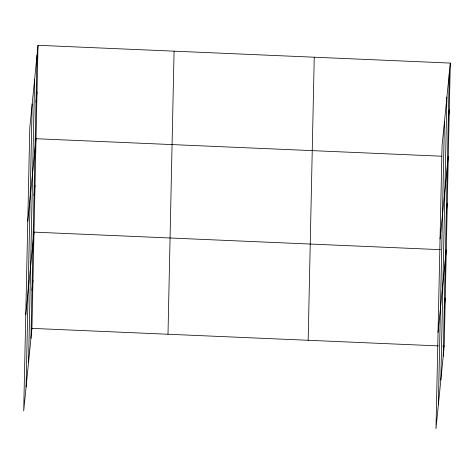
<?xml version="1.0" encoding="UTF-8"?>
<svg xmlns="http://www.w3.org/2000/svg" width="474" height="474" viewBox="0 0 474 474"><rect width="100%" height="100%" fill="white"/><g stroke="black" fill="none" stroke-linecap="round" stroke-linejoin="round"><path stroke-width="0.71" d="M26.088 386.991L32.173 103.925M28.547 362.343L34.632 79.271M30.934 338.418L37.019 55.345M38.021 45.303L29.785 127.85L23.7 410.922L31.942 328.375L38.021 45.303L450.3 63.078L444.215 346.15L435.979 428.697L442.058 145.625L450.3 63.078M167.992 334.241L174.077 51.168M308.165 340.285L314.25 57.212M438.367 404.772L444.446 121.7M440.826 380.118L446.911 97.046M443.214 356.193L449.299 73.12M36.018 102.052L37.019 92.009M27.776 221.263L36.018 138.716L441.709 156.213M34.01 195.466L35.011 185.423M25.768 314.677L34.01 232.13L440.435 249.656M31.971 290.295L32.973 280.252M448.291 119.827L449.299 109.784M440.056 239.038L448.291 156.491M446.283 213.241L447.29 203.204M438.047 332.452L446.283 249.911M444.245 308.07L445.252 298.028M31.942 328.375L438.361 345.901M442.752 346.091L444.215 346.15"/></g></svg>
